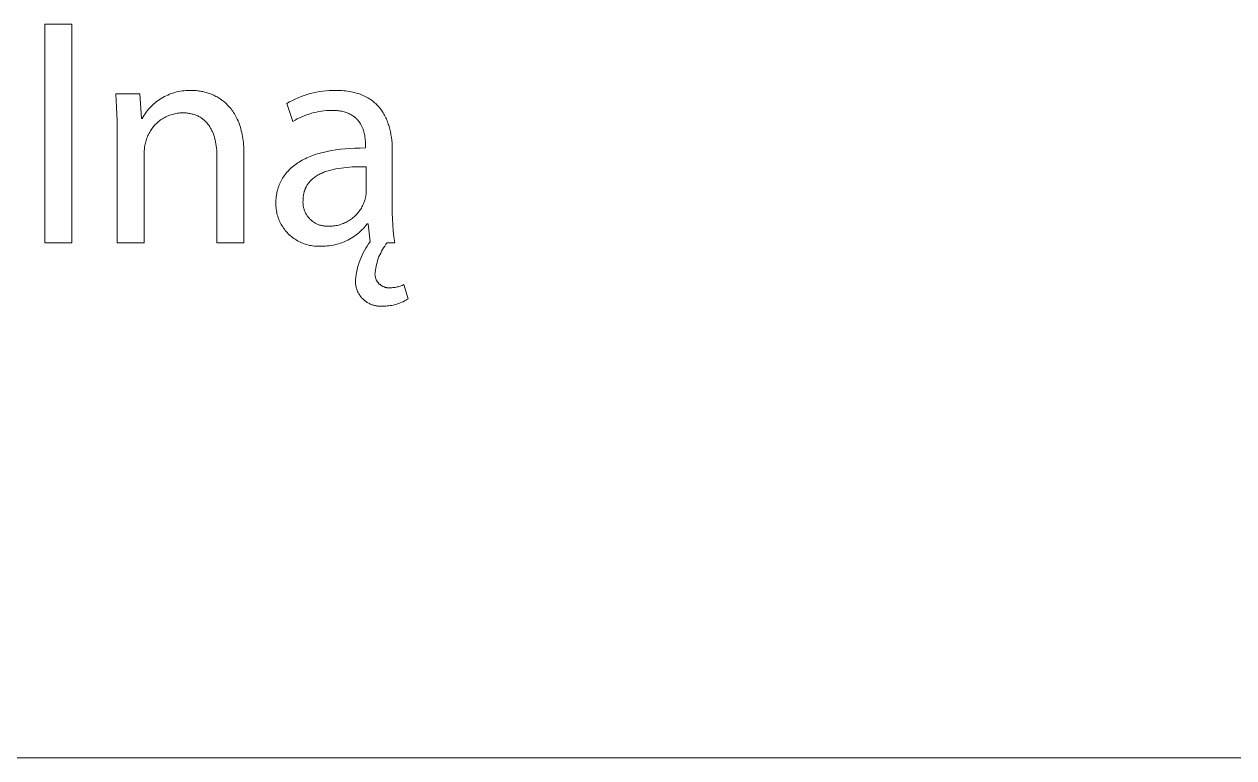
# Model space of a CAD drawing. Header units: millimetres. Extents: x 3269 to 7089, y 1744 to 4413.
# Drawn here: x 6770.6 to 6920.9, y 1743.8 to 1835 of the extents above; entities that cross this region are included whole.
import ezdxf

# ---------------------------------------------------------------- set-up
doc = ezdxf.new("R2010")
doc.units = ezdxf.units.MM
doc.header["$MEASUREMENT"] = 0
doc.layers.add('Domyślny', color=7, linetype='Continuous', true_color=0x000000)

msp = doc.modelspace()

# ---------------------------------------------------------------- linework, layer by layer
at = {"layer": 'Domyślny', "color": 18, "lineweight": 15, "true_color": 0x000000}
for p, q in [((6773.17, 1834.95), (6776.53, 1834.95)), ((6773.17, 1807.8), (6773.17, 1834.95)), ((6776.53, 1834.95), (6776.53, 1807.8)), ((6782.11, 1824.64), (6782.01, 1826.31)), ((6782.01, 1826.31), (6785, 1826.31)), ((6785, 1826.31), (6785.19, 1823.25)), ((6787.64, 1825.72), (6787.84, 1825.84)), ((6787.84, 1825.84), (6788.05, 1825.95)), ((6788.05, 1825.95), (6788.25, 1826.06)), ((6788.25, 1826.06), (6788.46, 1826.15)), ((6788.46, 1826.15), (6788.68, 1826.24)), ((6788.68, 1826.24), (6788.89, 1826.33)), ((6788.89, 1826.33), (6789.11, 1826.4)), ((6789.11, 1826.4), (6789.33, 1826.47)), ((6789.33, 1826.47), (6789.56, 1826.53)), ((6789.56, 1826.53), (6789.78, 1826.58)), ((6789.78, 1826.58), (6790.01, 1826.63)), ((6790.01, 1826.63), (6790.24, 1826.66)), ((6790.24, 1826.66), (6790.47, 1826.69)), ((6790.47, 1826.69), (6790.7, 1826.71)), ((6790.7, 1826.71), (6790.93, 1826.73)), ((6790.93, 1826.73), (6791.16, 1826.73)), ((6791.16, 1826.73), (6791.39, 1826.73)), ((6791.39, 1826.73), (6791.51, 1826.73)), ((6791.51, 1826.73), (6791.63, 1826.73)), ((6791.63, 1826.73), (6791.76, 1826.72)), ((6791.76, 1826.72), (6791.89, 1826.71)), ((6791.89, 1826.71), (6792.01, 1826.7)), ((6792.01, 1826.7), (6792.14, 1826.69)), ((6792.14, 1826.69), (6792.28, 1826.67)), ((6792.28, 1826.67), (6792.41, 1826.65)), ((6792.41, 1826.65), (6792.54, 1826.63)), ((6792.54, 1826.63), (6792.68, 1826.61)), ((6792.68, 1826.61), (6792.81, 1826.58)), ((6792.81, 1826.58), (6792.95, 1826.55)), ((6792.95, 1826.55), (6793.08, 1826.51)), ((6793.08, 1826.51), (6793.22, 1826.48)), ((6793.22, 1826.48), (6793.36, 1826.44)), ((6793.36, 1826.44), (6793.49, 1826.39)), ((6793.49, 1826.39), (6793.63, 1826.34)), ((6793.63, 1826.34), (6793.77, 1826.29)), ((6793.77, 1826.29), (6793.91, 1826.24)), ((6793.91, 1826.24), (6794.04, 1826.18)), ((6794.04, 1826.18), (6794.18, 1826.12)), ((6794.18, 1826.12), (6794.32, 1826.05)), ((6794.32, 1826.05), (6794.45, 1825.98)), ((6794.45, 1825.98), (6794.59, 1825.91)), ((6794.59, 1825.91), (6794.72, 1825.83)), ((6794.72, 1825.83), (6794.85, 1825.75)), ((6804.29, 1825.65), (6804.66, 1825.81)), ((6804.66, 1825.81), (6805.03, 1825.96)), ((6805.03, 1825.96), (6805.4, 1826.1)), ((6805.4, 1826.1), (6805.78, 1826.22)), ((6805.78, 1826.22), (6806.17, 1826.33)), ((6806.17, 1826.33), (6806.55, 1826.43)), ((6806.55, 1826.43), (6806.94, 1826.51)), ((6806.94, 1826.51), (6807.33, 1826.58)), ((6807.33, 1826.58), (6807.73, 1826.64)), ((6807.73, 1826.64), (6808.12, 1826.68)), ((6808.12, 1826.68), (6808.52, 1826.71)), ((6808.52, 1826.71), (6808.92, 1826.73)), ((6808.92, 1826.73), (6809.32, 1826.73)), ((6809.32, 1826.73), (6809.58, 1826.72)), ((6809.58, 1826.72), (6809.84, 1826.72)), ((6809.84, 1826.72), (6810.09, 1826.7)), ((6810.09, 1826.7), (6810.33, 1826.68)), ((6810.33, 1826.68), (6810.57, 1826.66)), ((6810.57, 1826.66), (6810.8, 1826.63)), ((6810.8, 1826.63), (6811.03, 1826.59)), ((6811.03, 1826.59), (6811.25, 1826.55)), ((6811.25, 1826.55), (6811.46, 1826.51)), ((6811.46, 1826.51), (6811.67, 1826.46)), ((6811.67, 1826.46), (6811.87, 1826.4)), ((6811.87, 1826.4), (6812.07, 1826.35)), ((6812.07, 1826.35), (6812.26, 1826.28)), ((6812.26, 1826.28), (6812.45, 1826.21)), ((6812.45, 1826.21), (6812.63, 1826.14)), ((6812.63, 1826.14), (6812.81, 1826.06)), ((6812.81, 1826.06), (6812.98, 1825.98)), ((6812.98, 1825.98), (6813.14, 1825.9)), ((6813.14, 1825.9), (6813.3, 1825.81)), ((6813.3, 1825.81), (6813.46, 1825.72)), ((6782.16, 1822.96), (6782.11, 1824.64)), ((6785.92, 1824.2), (6786.07, 1824.38)), ((6786.07, 1824.38), (6786.22, 1824.55)), ((6786.22, 1824.55), (6786.38, 1824.72)), ((6786.38, 1824.72), (6786.55, 1824.88)), ((6786.55, 1824.88), (6786.72, 1825.04)), ((6786.72, 1825.04), (6786.89, 1825.19)), ((6786.89, 1825.19), (6787.07, 1825.33)), ((6787.07, 1825.33), (6787.26, 1825.47)), ((6787.26, 1825.47), (6787.45, 1825.6)), ((6787.45, 1825.6), (6787.64, 1825.72)), ((6794.85, 1825.75), (6794.98, 1825.66)), ((6794.98, 1825.66), (6795.12, 1825.57)), ((6795.12, 1825.57), (6795.24, 1825.48)), ((6795.24, 1825.48), (6795.37, 1825.38)), ((6795.37, 1825.38), (6795.5, 1825.28)), ((6795.5, 1825.28), (6795.62, 1825.17)), ((6795.62, 1825.17), (6795.74, 1825.06)), ((6795.74, 1825.06), (6795.86, 1824.94)), ((6795.86, 1824.94), (6795.98, 1824.82)), ((6795.98, 1824.82), (6796.1, 1824.69)), ((6796.1, 1824.69), (6796.21, 1824.56)), ((6796.21, 1824.56), (6796.32, 1824.42)), ((6796.32, 1824.42), (6796.43, 1824.28)), ((6803.24, 1825.09), (6803.58, 1825.29)), ((6804, 1822.86), (6803.24, 1825.09)), ((6803.58, 1825.29), (6803.94, 1825.47)), ((6803.94, 1825.47), (6804.29, 1825.65)), ((6813.46, 1825.72), (6813.61, 1825.62)), ((6813.61, 1825.62), (6813.76, 1825.52)), ((6813.76, 1825.52), (6813.9, 1825.42)), ((6813.9, 1825.42), (6814.03, 1825.31)), ((6814.03, 1825.31), (6814.16, 1825.2)), ((6814.16, 1825.2), (6814.29, 1825.08)), ((6814.29, 1825.08), (6814.41, 1824.96)), ((6814.41, 1824.96), (6814.53, 1824.84)), ((6814.53, 1824.84), (6814.64, 1824.72)), ((6814.64, 1824.72), (6814.75, 1824.59)), ((6814.75, 1824.59), (6814.86, 1824.46)), ((6814.86, 1824.46), (6814.96, 1824.33)), ((6814.96, 1824.33), (6815.06, 1824.19)), ((6782.17, 1821.29), (6782.16, 1822.96)), ((6785.19, 1823.25), (6785.27, 1823.25)), ((6785.27, 1823.25), (6785.39, 1823.45)), ((6785.39, 1823.45), (6785.51, 1823.64)), ((6785.51, 1823.64), (6785.64, 1823.83)), ((6785.64, 1823.83), (6785.77, 1824.02)), ((6785.77, 1824.02), (6785.92, 1824.2)), ((6787.27, 1822.81), (6787.15, 1822.7)), ((6787.4, 1822.91), (6787.27, 1822.81)), ((6787.53, 1823.01), (6787.4, 1822.91)), ((6787.66, 1823.11), (6787.53, 1823.01)), ((6787.8, 1823.2), (6787.66, 1823.11)), ((6787.94, 1823.28), (6787.8, 1823.2)), ((6788.09, 1823.36), (6787.94, 1823.28)), ((6788.23, 1823.44), (6788.09, 1823.36)), ((6788.38, 1823.51), (6788.23, 1823.44)), ((6788.53, 1823.57), (6788.38, 1823.51)), ((6788.69, 1823.63), (6788.53, 1823.57)), ((6788.84, 1823.69), (6788.69, 1823.63)), ((6789, 1823.74), (6788.84, 1823.69)), ((6789.16, 1823.78), (6789, 1823.74)), ((6789.32, 1823.82), (6789.16, 1823.78)), ((6789.48, 1823.85), (6789.32, 1823.82)), ((6789.64, 1823.88), (6789.48, 1823.85)), ((6789.8, 1823.9), (6789.64, 1823.88)), ((6789.97, 1823.92), (6789.8, 1823.9)), ((6790.13, 1823.93), (6789.97, 1823.92)), ((6790.29, 1823.93), (6790.13, 1823.93)), ((6790.44, 1823.93), (6790.29, 1823.93)), ((6790.58, 1823.93), (6790.44, 1823.93)), ((6790.73, 1823.92), (6790.58, 1823.93)), ((6790.86, 1823.9), (6790.73, 1823.92)), ((6791, 1823.89), (6790.86, 1823.9)), ((6791.13, 1823.87), (6791, 1823.89)), ((6791.26, 1823.85), (6791.13, 1823.87)), ((6791.38, 1823.82), (6791.26, 1823.85)), ((6791.51, 1823.79), (6791.38, 1823.82)), ((6791.63, 1823.76), (6791.51, 1823.79)), ((6791.75, 1823.72), (6791.63, 1823.76)), ((6791.86, 1823.68), (6791.75, 1823.72)), ((6791.97, 1823.64), (6791.86, 1823.68)), ((6792.08, 1823.6), (6791.97, 1823.64)), ((6792.19, 1823.55), (6792.08, 1823.6)), ((6792.29, 1823.5), (6792.19, 1823.55)), ((6792.39, 1823.44), (6792.29, 1823.5)), ((6792.49, 1823.39), (6792.39, 1823.44)), ((6792.59, 1823.33), (6792.49, 1823.39)), ((6792.68, 1823.27), (6792.59, 1823.33)), ((6792.78, 1823.2), (6792.68, 1823.27)), ((6792.86, 1823.13), (6792.78, 1823.2)), ((6792.95, 1823.06), (6792.86, 1823.13)), ((6793.03, 1822.99), (6792.95, 1823.06)), ((6793.11, 1822.91), (6793.03, 1822.99)), ((6793.19, 1822.84), (6793.11, 1822.91)), ((6793.27, 1822.76), (6793.19, 1822.84)), ((6796.43, 1824.28), (6796.54, 1824.13)), ((6796.54, 1824.13), (6796.64, 1823.98)), ((6796.64, 1823.98), (6796.74, 1823.82)), ((6796.74, 1823.82), (6796.83, 1823.66)), ((6796.83, 1823.66), (6796.93, 1823.49)), ((6796.93, 1823.49), (6797.02, 1823.32)), ((6797.02, 1823.32), (6797.1, 1823.14)), ((6797.1, 1823.14), (6797.19, 1822.95)), ((6797.19, 1822.95), (6797.27, 1822.76)), ((6804.28, 1823.02), (6804, 1822.86)), ((6804.55, 1823.18), (6804.28, 1823.02)), ((6804.84, 1823.32), (6804.55, 1823.18)), ((6805.12, 1823.45), (6804.84, 1823.32)), ((6805.42, 1823.58), (6805.12, 1823.45)), ((6805.71, 1823.69), (6805.42, 1823.58)), ((6806.01, 1823.79), (6805.71, 1823.69)), ((6806.32, 1823.89), (6806.01, 1823.79)), ((6806.62, 1823.97), (6806.32, 1823.89)), ((6806.93, 1824.04), (6806.62, 1823.97)), ((6807.24, 1824.1), (6806.93, 1824.04)), ((6807.56, 1824.15), (6807.24, 1824.1)), ((6807.87, 1824.19), (6807.56, 1824.15)), ((6808.19, 1824.22), (6807.87, 1824.19)), ((6808.51, 1824.24), (6808.19, 1824.22)), ((6808.82, 1824.25), (6808.51, 1824.24)), ((6809, 1824.24), (6808.82, 1824.25)), ((6809.17, 1824.24), (6809, 1824.24)), ((6809.33, 1824.23), (6809.17, 1824.24)), ((6809.49, 1824.22), (6809.33, 1824.23)), ((6809.65, 1824.2), (6809.49, 1824.22)), ((6809.8, 1824.18), (6809.65, 1824.2)), ((6809.95, 1824.15), (6809.8, 1824.18)), ((6810.09, 1824.13), (6809.95, 1824.15)), ((6810.23, 1824.09), (6810.09, 1824.13)), ((6810.36, 1824.06), (6810.23, 1824.09)), ((6810.49, 1824.02), (6810.36, 1824.06)), ((6810.61, 1823.98), (6810.49, 1824.02)), ((6810.73, 1823.94), (6810.61, 1823.98)), ((6810.85, 1823.89), (6810.73, 1823.94)), ((6810.96, 1823.84), (6810.85, 1823.89)), ((6811.07, 1823.79), (6810.96, 1823.84)), ((6811.18, 1823.74), (6811.07, 1823.79)), ((6811.28, 1823.68), (6811.18, 1823.74)), ((6811.38, 1823.62), (6811.28, 1823.68)), ((6811.47, 1823.56), (6811.38, 1823.62)), ((6811.56, 1823.5), (6811.47, 1823.56)), ((6811.65, 1823.43), (6811.56, 1823.5)), ((6811.73, 1823.36), (6811.65, 1823.43)), ((6811.81, 1823.29), (6811.73, 1823.36)), ((6811.89, 1823.22), (6811.81, 1823.29)), ((6811.96, 1823.15), (6811.89, 1823.22)), ((6812.03, 1823.07), (6811.96, 1823.15)), ((6812.1, 1823), (6812.03, 1823.07)), ((6812.16, 1822.92), (6812.1, 1823)), ((6812.23, 1822.84), (6812.16, 1822.92)), ((6812.28, 1822.76), (6812.23, 1822.84)), ((6815.06, 1824.19), (6815.15, 1824.06)), ((6815.15, 1824.06), (6815.24, 1823.92)), ((6815.24, 1823.92), (6815.32, 1823.77)), ((6815.32, 1823.77), (6815.4, 1823.63)), ((6815.4, 1823.63), (6815.48, 1823.48)), ((6815.48, 1823.48), (6815.55, 1823.33)), ((6815.55, 1823.33), (6815.62, 1823.18)), ((6815.62, 1823.18), (6815.69, 1823.02)), ((6815.69, 1823.02), (6815.75, 1822.87)), ((6815.75, 1822.87), (6815.81, 1822.71)), ((6782.17, 1807.79), (6782.17, 1821.29)), ((6786.14, 1821.41), (6786.06, 1821.26)), ((6786.22, 1821.55), (6786.14, 1821.41)), ((6786.3, 1821.69), (6786.22, 1821.55)), ((6786.39, 1821.83), (6786.3, 1821.69)), ((6786.49, 1821.97), (6786.39, 1821.83)), ((6786.59, 1822.1), (6786.49, 1821.97)), ((6786.69, 1822.23), (6786.59, 1822.1)), ((6786.8, 1822.35), (6786.69, 1822.23)), ((6786.91, 1822.47), (6786.8, 1822.35)), ((6787.03, 1822.59), (6786.91, 1822.47)), ((6787.15, 1822.7), (6787.03, 1822.59)), ((6793.34, 1822.67), (6793.27, 1822.76)), ((6793.41, 1822.59), (6793.34, 1822.67)), ((6793.48, 1822.5), (6793.41, 1822.59)), ((6793.55, 1822.41), (6793.48, 1822.5)), ((6793.61, 1822.32), (6793.55, 1822.41)), ((6793.68, 1822.22), (6793.61, 1822.32)), ((6793.74, 1822.13), (6793.68, 1822.22)), ((6793.79, 1822.03), (6793.74, 1822.13)), ((6793.85, 1821.93), (6793.79, 1822.03)), ((6793.9, 1821.83), (6793.85, 1821.93)), ((6793.95, 1821.72), (6793.9, 1821.83)), ((6794, 1821.62), (6793.95, 1821.72)), ((6794.05, 1821.51), (6794, 1821.62)), ((6794.09, 1821.4), (6794.05, 1821.51)), ((6794.13, 1821.28), (6794.09, 1821.4)), ((6794.17, 1821.17), (6794.13, 1821.28)), ((6797.27, 1822.76), (6797.34, 1822.56)), ((6797.34, 1822.56), (6797.41, 1822.36)), ((6797.41, 1822.36), (6797.48, 1822.15)), ((6797.48, 1822.15), (6797.54, 1821.94)), ((6797.54, 1821.94), (6797.6, 1821.71)), ((6797.6, 1821.71), (6797.66, 1821.49)), ((6797.66, 1821.49), (6797.71, 1821.25)), ((6812.34, 1822.68), (6812.28, 1822.76)), ((6812.39, 1822.59), (6812.34, 1822.68)), ((6812.44, 1822.51), (6812.39, 1822.59)), ((6812.49, 1822.42), (6812.44, 1822.51)), ((6812.53, 1822.34), (6812.49, 1822.42)), ((6812.58, 1822.25), (6812.53, 1822.34)), ((6812.62, 1822.16), (6812.58, 1822.25)), ((6812.65, 1822.08), (6812.62, 1822.16)), ((6812.69, 1821.99), (6812.65, 1822.08)), ((6812.72, 1821.9), (6812.69, 1821.99)), ((6812.75, 1821.81), (6812.72, 1821.9)), ((6812.78, 1821.72), (6812.75, 1821.81)), ((6812.81, 1821.63), (6812.78, 1821.72)), ((6812.83, 1821.54), (6812.81, 1821.63)), ((6812.86, 1821.45), (6812.83, 1821.54)), ((6812.88, 1821.36), (6812.86, 1821.45)), ((6812.9, 1821.27), (6812.88, 1821.36)), ((6815.81, 1822.71), (6815.86, 1822.55)), ((6815.86, 1822.55), (6815.91, 1822.39)), ((6815.91, 1822.39), (6815.96, 1822.23)), ((6815.96, 1822.23), (6816.01, 1822.06)), ((6816.01, 1822.06), (6816.05, 1821.9)), ((6816.05, 1821.9), (6816.09, 1821.73)), ((6816.09, 1821.73), (6816.13, 1821.56)), ((6816.13, 1821.56), (6816.16, 1821.39)), ((6816.16, 1821.39), (6816.19, 1821.22)), ((6785.62, 1819.88), (6785.59, 1819.72)), ((6785.65, 1820.03), (6785.62, 1819.88)), ((6785.68, 1820.19), (6785.65, 1820.03)), ((6785.72, 1820.34), (6785.68, 1820.19)), ((6785.77, 1820.5), (6785.72, 1820.34)), ((6785.82, 1820.66), (6785.77, 1820.5)), ((6785.87, 1820.81), (6785.82, 1820.66)), ((6785.93, 1820.96), (6785.87, 1820.81)), ((6785.99, 1821.11), (6785.93, 1820.96)), ((6786.06, 1821.26), (6785.99, 1821.11)), ((6794.21, 1821.06), (6794.17, 1821.17)), ((6794.25, 1820.94), (6794.21, 1821.06)), ((6794.28, 1820.82), (6794.25, 1820.94)), ((6794.31, 1820.7), (6794.28, 1820.82)), ((6794.34, 1820.58), (6794.31, 1820.7)), ((6794.4, 1820.33), (6794.34, 1820.58)), ((6794.44, 1820.08), (6794.4, 1820.33)), ((6794.48, 1819.82), (6794.44, 1820.08)), ((6794.51, 1819.56), (6794.48, 1819.82)), ((6797.71, 1821.25), (6797.75, 1821.01)), ((6797.75, 1821.01), (6797.79, 1820.77)), ((6797.79, 1820.77), (6797.83, 1820.51)), ((6797.83, 1820.51), (6797.86, 1820.26)), ((6797.86, 1820.26), (6797.88, 1819.99)), ((6797.88, 1819.99), (6797.9, 1819.72)), ((6812.93, 1821.1), (6812.9, 1821.27)), ((6812.96, 1820.92), (6812.93, 1821.1)), ((6812.98, 1820.75), (6812.96, 1820.92)), ((6813, 1820.58), (6812.98, 1820.75)), ((6813.01, 1820.42), (6813, 1820.58)), ((6813.02, 1820.26), (6813.01, 1820.42)), ((6813.02, 1820.11), (6813.02, 1820.26)), ((6813.02, 1819.96), (6813.02, 1820.11)), ((6813.02, 1819.58), (6813.02, 1819.96)), ((6816.19, 1821.22), (6816.24, 1820.88)), ((6816.24, 1820.88), (6816.28, 1820.54)), ((6816.28, 1820.54), (6816.32, 1820.19)), ((6816.32, 1820.19), (6816.34, 1819.84)), ((6816.34, 1819.84), (6816.35, 1819.49)), ((6785.56, 1819.4), (6785.55, 1819.24)), ((6785.55, 1819.24), (6785.55, 1819.08)), ((6785.55, 1819.08), (6785.55, 1818.92)), ((6785.55, 1818.92), (6785.55, 1807.79)), ((6785.58, 1819.56), (6785.56, 1819.4)), ((6785.59, 1819.72), (6785.58, 1819.56)), ((6794.54, 1819.29), (6794.51, 1819.56)), ((6794.56, 1819.02), (6794.54, 1819.29)), ((6794.57, 1818.74), (6794.56, 1819.02)), ((6794.57, 1818.46), (6794.57, 1818.74)), ((6794.57, 1807.79), (6794.57, 1818.46)), ((6797.9, 1819.72), (6797.92, 1819.44)), ((6797.92, 1819.44), (6797.92, 1819.15)), ((6797.92, 1819.15), (6797.93, 1818.86)), ((6797.93, 1818.86), (6797.93, 1807.79)), ((6805.53, 1818.24), (6805.73, 1818.33)), ((6805.73, 1818.33), (6805.94, 1818.42)), ((6805.94, 1818.42), (6806.15, 1818.51)), ((6806.15, 1818.51), (6806.36, 1818.59)), ((6806.36, 1818.59), (6806.58, 1818.68)), ((6806.58, 1818.68), (6806.81, 1818.75)), ((6806.81, 1818.75), (6807.04, 1818.83)), ((6807.04, 1818.83), (6807.28, 1818.9)), ((6807.28, 1818.9), (6807.52, 1818.97)), ((6807.52, 1818.97), (6807.76, 1819.03)), ((6807.76, 1819.03), (6808.27, 1819.15)), ((6808.27, 1819.15), (6808.8, 1819.25)), ((6808.8, 1819.25), (6809.34, 1819.34)), ((6809.34, 1819.34), (6809.91, 1819.42)), ((6809.91, 1819.42), (6810.49, 1819.48)), ((6810.49, 1819.48), (6811.1, 1819.52)), ((6811.1, 1819.52), (6811.72, 1819.56)), ((6811.72, 1819.56), (6812.36, 1819.57)), ((6812.36, 1819.57), (6813.02, 1819.58)), ((6816.35, 1819.49), (6816.35, 1819.15)), ((6816.35, 1819.15), (6816.35, 1812.23)), ((6803.4, 1816.71), (6803.53, 1816.85)), ((6803.53, 1816.85), (6803.67, 1816.98)), ((6803.67, 1816.98), (6803.81, 1817.11)), ((6803.81, 1817.11), (6803.96, 1817.24)), ((6803.96, 1817.24), (6804.11, 1817.36)), ((6804.11, 1817.36), (6804.27, 1817.48)), ((6804.27, 1817.48), (6804.44, 1817.6)), ((6804.44, 1817.6), (6804.61, 1817.71)), ((6804.61, 1817.71), (6804.78, 1817.83)), ((6804.78, 1817.83), (6804.96, 1817.93)), ((6804.96, 1817.93), (6805.14, 1818.04)), ((6805.14, 1818.04), (6805.34, 1818.14)), ((6805.34, 1818.14), (6805.53, 1818.24)), ((6808.55, 1816.78), (6808.39, 1816.74)), ((6808.7, 1816.82), (6808.55, 1816.78)), ((6809.01, 1816.9), (6808.7, 1816.82)), ((6809.33, 1816.97), (6809.01, 1816.9)), ((6809.66, 1817.03), (6809.33, 1816.97)), ((6809.99, 1817.08), (6809.66, 1817.03)), ((6810.33, 1817.12), (6809.99, 1817.08)), ((6810.67, 1817.16), (6810.33, 1817.12)), ((6811.02, 1817.19), (6810.67, 1817.16)), ((6811.36, 1817.21), (6811.02, 1817.19)), ((6811.71, 1817.23), (6811.36, 1817.21)), ((6812.41, 1817.24), (6811.71, 1817.23)), ((6813.1, 1817.24), (6812.41, 1817.24)), ((6813.1, 1814.03), (6813.1, 1817.24)), ((6802.38, 1815.16), (6802.46, 1815.33)), ((6802.46, 1815.33), (6802.54, 1815.5)), ((6802.54, 1815.5), (6802.63, 1815.66)), ((6802.63, 1815.66), (6802.72, 1815.82)), ((6802.72, 1815.82), (6802.82, 1815.98)), ((6802.82, 1815.98), (6802.92, 1816.13)), ((6802.92, 1816.13), (6803.03, 1816.28)), ((6803.03, 1816.28), (6803.15, 1816.43)), ((6803.15, 1816.43), (6803.27, 1816.57)), ((6803.27, 1816.57), (6803.4, 1816.71)), ((6806.02, 1815.3), (6805.98, 1815.25)), ((6806.07, 1815.36), (6806.02, 1815.3)), ((6806.11, 1815.41), (6806.07, 1815.36)), ((6806.16, 1815.46), (6806.11, 1815.41)), ((6806.2, 1815.51), (6806.16, 1815.46)), ((6806.25, 1815.55), (6806.2, 1815.51)), ((6806.3, 1815.6), (6806.25, 1815.55)), ((6806.35, 1815.65), (6806.3, 1815.6)), ((6806.4, 1815.69), (6806.35, 1815.65)), ((6806.45, 1815.74), (6806.4, 1815.69)), ((6806.51, 1815.78), (6806.45, 1815.74)), ((6806.56, 1815.83), (6806.51, 1815.78)), ((6806.67, 1815.91), (6806.56, 1815.83)), ((6806.78, 1815.99), (6806.67, 1815.91)), ((6806.9, 1816.07), (6806.78, 1815.99)), ((6807.02, 1816.14), (6806.9, 1816.07)), ((6807.15, 1816.22), (6807.02, 1816.14)), ((6807.27, 1816.28), (6807.15, 1816.22)), ((6807.4, 1816.35), (6807.27, 1816.28)), ((6807.54, 1816.41), (6807.4, 1816.35)), ((6807.67, 1816.47), (6807.54, 1816.41)), ((6807.81, 1816.53), (6807.67, 1816.47)), ((6807.95, 1816.59), (6807.81, 1816.53)), ((6808.1, 1816.64), (6807.95, 1816.59)), ((6808.24, 1816.69), (6808.1, 1816.64)), ((6808.39, 1816.74), (6808.24, 1816.69)), ((6801.96, 1813.71), (6802, 1813.9)), ((6802, 1813.9), (6802.03, 1814.09)), ((6802.03, 1814.09), (6802.08, 1814.28)), ((6802.08, 1814.28), (6802.13, 1814.46)), ((6802.13, 1814.46), (6802.18, 1814.64)), ((6802.18, 1814.64), (6802.24, 1814.82)), ((6802.24, 1814.82), (6802.31, 1814.99)), ((6802.31, 1814.99), (6802.38, 1815.16)), ((6805.33, 1813.79), (6805.32, 1813.72)), ((6805.35, 1813.87), (6805.33, 1813.79)), ((6805.36, 1813.94), (6805.35, 1813.87)), ((6805.38, 1814.01), (6805.36, 1813.94)), ((6805.4, 1814.08), (6805.38, 1814.01)), ((6805.42, 1814.15), (6805.4, 1814.08)), ((6805.44, 1814.22), (6805.42, 1814.15)), ((6805.46, 1814.29), (6805.44, 1814.22)), ((6805.48, 1814.36), (6805.46, 1814.29)), ((6805.51, 1814.42), (6805.48, 1814.36)), ((6805.53, 1814.49), (6805.51, 1814.42)), ((6805.56, 1814.55), (6805.53, 1814.49)), ((6805.59, 1814.62), (6805.56, 1814.55)), ((6805.62, 1814.68), (6805.59, 1814.62)), ((6805.65, 1814.74), (6805.62, 1814.68)), ((6805.68, 1814.8), (6805.65, 1814.74)), ((6805.72, 1814.86), (6805.68, 1814.8)), ((6805.75, 1814.92), (6805.72, 1814.86)), ((6805.79, 1814.98), (6805.75, 1814.92)), ((6805.82, 1815.03), (6805.79, 1814.98)), ((6805.86, 1815.09), (6805.82, 1815.03)), ((6805.9, 1815.14), (6805.86, 1815.09)), ((6805.94, 1815.2), (6805.9, 1815.14)), ((6805.98, 1815.25), (6805.94, 1815.2)), ((6813.08, 1813.71), (6813.09, 1813.81)), ((6813.09, 1813.92), (6813.1, 1814.03)), ((6813.09, 1813.81), (6813.09, 1813.92)), ((6801.89, 1812.9), (6801.9, 1813.11)), ((6801.89, 1812.7), (6801.89, 1812.9)), ((6801.89, 1812.51), (6801.89, 1812.7)), ((6801.9, 1812.33), (6801.89, 1812.51)), ((6801.9, 1813.11), (6801.92, 1813.31)), ((6801.91, 1812.15), (6801.9, 1812.33)), ((6801.92, 1813.31), (6801.94, 1813.51)), ((6801.94, 1813.51), (6801.96, 1813.71)), ((6805.27, 1812.98), (6805.26, 1812.87)), ((6805.26, 1812.87), (6805.26, 1812.77)), ((6805.26, 1812.77), (6805.27, 1812.67)), ((6805.28, 1813.16), (6805.27, 1813.08)), ((6805.27, 1813.08), (6805.27, 1812.98)), ((6805.27, 1812.67), (6805.28, 1812.57)), ((6805.29, 1813.41), (6805.28, 1813.33)), ((6805.28, 1813.33), (6805.28, 1813.24)), ((6805.28, 1813.24), (6805.28, 1813.16)), ((6805.28, 1812.57), (6805.29, 1812.46)), ((6805.3, 1813.56), (6805.29, 1813.49)), ((6805.29, 1813.49), (6805.29, 1813.41)), ((6805.29, 1812.46), (6805.3, 1812.36)), ((6805.31, 1813.64), (6805.3, 1813.56)), ((6805.3, 1812.36), (6805.32, 1812.26)), ((6805.32, 1813.72), (6805.31, 1813.64)), ((6805.32, 1812.26), (6805.34, 1812.16)), ((6812.59, 1812.25), (6812.66, 1812.38)), ((6812.66, 1812.38), (6812.73, 1812.53)), ((6812.73, 1812.53), (6812.79, 1812.67)), ((6812.79, 1812.67), (6812.85, 1812.82)), ((6812.85, 1812.82), (6812.91, 1812.96)), ((6812.91, 1812.96), (6812.94, 1813.07)), ((6812.94, 1813.07), (6812.97, 1813.17)), ((6812.97, 1813.17), (6813, 1813.28)), ((6813, 1813.28), (6813.02, 1813.38)), ((6813.02, 1813.38), (6813.04, 1813.49)), ((6813.04, 1813.49), (6813.06, 1813.6)), ((6813.06, 1813.6), (6813.08, 1813.71)), ((6801.93, 1811.97), (6801.91, 1812.15)), ((6801.96, 1811.79), (6801.93, 1811.97)), ((6801.99, 1811.61), (6801.96, 1811.79)), ((6802.03, 1811.43), (6801.99, 1811.61)), ((6802.07, 1811.26), (6802.03, 1811.43)), ((6802.13, 1811.08), (6802.07, 1811.26)), ((6802.18, 1810.91), (6802.13, 1811.08)), ((6802.24, 1810.74), (6802.18, 1810.91)), ((6805.34, 1812.16), (6805.36, 1812.06)), ((6805.36, 1812.06), (6805.39, 1811.96)), ((6805.39, 1811.96), (6805.42, 1811.87)), ((6805.42, 1811.87), (6805.46, 1811.77)), ((6805.46, 1811.77), (6805.5, 1811.67)), ((6805.5, 1811.67), (6805.54, 1811.58)), ((6805.54, 1811.58), (6805.58, 1811.49)), ((6805.58, 1811.49), (6805.63, 1811.4)), ((6805.63, 1811.4), (6805.68, 1811.31)), ((6805.68, 1811.31), (6805.74, 1811.22)), ((6805.74, 1811.22), (6805.79, 1811.14)), ((6805.79, 1811.14), (6805.85, 1811.05)), ((6805.85, 1811.05), (6805.91, 1810.97)), ((6805.91, 1810.97), (6805.98, 1810.89)), ((6805.98, 1810.89), (6806.05, 1810.82)), ((6806.05, 1810.82), (6806.12, 1810.74)), ((6811.25, 1810.73), (6811.37, 1810.82)), ((6811.37, 1810.82), (6811.49, 1810.92)), ((6811.49, 1810.92), (6811.61, 1811.02)), ((6811.61, 1811.02), (6811.73, 1811.13)), ((6811.73, 1811.13), (6811.84, 1811.24)), ((6811.84, 1811.24), (6811.95, 1811.35)), ((6811.95, 1811.35), (6812.05, 1811.47)), ((6812.05, 1811.47), (6812.15, 1811.59)), ((6812.15, 1811.59), (6812.25, 1811.72)), ((6812.25, 1811.72), (6812.34, 1811.84)), ((6812.34, 1811.84), (6812.43, 1811.98)), ((6812.43, 1811.98), (6812.51, 1812.11)), ((6812.51, 1812.11), (6812.59, 1812.25)), ((6816.35, 1812.23), (6816.35, 1811.49)), ((6816.35, 1811.49), (6816.37, 1810.75)), ((6802.31, 1810.57), (6802.24, 1810.74)), ((6802.39, 1810.41), (6802.31, 1810.57)), ((6802.47, 1810.24), (6802.39, 1810.41)), ((6802.55, 1810.08), (6802.47, 1810.24)), ((6802.64, 1809.92), (6802.55, 1810.08)), ((6802.74, 1809.77), (6802.64, 1809.92)), ((6802.84, 1809.62), (6802.74, 1809.77)), ((6802.95, 1809.47), (6802.84, 1809.62)), ((6803.06, 1809.33), (6802.95, 1809.47)), ((6803.18, 1809.19), (6803.06, 1809.33)), ((6806.12, 1810.74), (6806.19, 1810.67)), ((6806.19, 1810.67), (6806.27, 1810.6)), ((6806.27, 1810.6), (6806.35, 1810.53)), ((6806.35, 1810.53), (6806.43, 1810.47)), ((6806.43, 1810.47), (6806.51, 1810.41)), ((6806.51, 1810.41), (6806.59, 1810.35)), ((6806.59, 1810.35), (6806.68, 1810.3)), ((6806.68, 1810.3), (6806.77, 1810.24)), ((6806.77, 1810.24), (6806.86, 1810.19)), ((6806.86, 1810.19), (6806.95, 1810.15)), ((6806.95, 1810.15), (6807.04, 1810.1)), ((6807.04, 1810.1), (6807.14, 1810.07)), ((6807.14, 1810.07), (6807.23, 1810.03)), ((6807.23, 1810.03), (6807.33, 1810)), ((6807.33, 1810), (6807.43, 1809.97)), ((6807.43, 1809.97), (6807.53, 1809.94)), ((6807.53, 1809.94), (6807.63, 1809.92)), ((6807.63, 1809.92), (6807.73, 1809.9)), ((6807.73, 1809.9), (6807.83, 1809.88)), ((6807.83, 1809.88), (6807.93, 1809.87)), ((6807.93, 1809.87), (6808.03, 1809.86)), ((6808.03, 1809.86), (6808.13, 1809.85)), ((6808.13, 1809.85), (6808.24, 1809.85)), ((6808.24, 1809.85), (6808.34, 1809.85)), ((6808.34, 1809.85), (6808.44, 1809.86)), ((6808.44, 1809.86), (6808.6, 1809.86)), ((6808.6, 1809.86), (6808.76, 1809.86)), ((6808.76, 1809.86), (6808.91, 1809.87)), ((6808.91, 1809.87), (6809.07, 1809.89)), ((6809.07, 1809.89), (6809.23, 1809.91)), ((6809.23, 1809.91), (6809.38, 1809.93)), ((6809.38, 1809.93), (6809.53, 1809.96)), ((6809.53, 1809.96), (6809.69, 1810)), ((6809.69, 1810), (6809.84, 1810.04)), ((6809.84, 1810.04), (6809.99, 1810.09)), ((6809.99, 1810.09), (6810.14, 1810.14)), ((6810.14, 1810.14), (6810.28, 1810.2)), ((6810.28, 1810.2), (6810.43, 1810.26)), ((6810.43, 1810.26), (6810.57, 1810.32)), ((6810.57, 1810.32), (6810.71, 1810.4)), ((6810.71, 1810.4), (6810.85, 1810.47)), ((6810.85, 1810.47), (6810.98, 1810.55)), ((6810.98, 1810.55), (6811.12, 1810.64)), ((6811.12, 1810.64), (6811.25, 1810.73)), ((6812.59, 1809.4), (6812.41, 1809.23)), ((6812.76, 1809.57), (6812.59, 1809.4)), ((6812.92, 1809.75), (6812.76, 1809.57)), ((6813.07, 1809.94), (6812.92, 1809.75)), ((6813.22, 1810.13), (6813.07, 1809.94)), ((6813.34, 1810.13), (6813.22, 1810.13)), ((6813.59, 1807.91), (6813.34, 1810.13)), ((6816.37, 1810.75), (6816.41, 1810.01)), ((6816.41, 1810.01), (6816.47, 1809.27)), ((6816.47, 1809.27), (6816.55, 1808.53)), ((6776.53, 1807.8), (6773.17, 1807.8)), ((6785.55, 1807.79), (6782.17, 1807.79)), ((6797.93, 1807.79), (6794.57, 1807.79)), ((6803.3, 1809.05), (6803.18, 1809.19)), ((6803.42, 1808.92), (6803.3, 1809.05)), ((6803.55, 1808.8), (6803.42, 1808.92)), ((6803.69, 1808.67), (6803.55, 1808.8)), ((6803.83, 1808.56), (6803.69, 1808.67)), ((6803.97, 1808.44), (6803.83, 1808.56)), ((6804.12, 1808.34), (6803.97, 1808.44)), ((6804.27, 1808.23), (6804.12, 1808.34)), ((6804.42, 1808.14), (6804.27, 1808.23)), ((6804.58, 1808.04), (6804.42, 1808.14)), ((6804.74, 1807.96), (6804.58, 1808.04)), ((6804.9, 1807.88), (6804.74, 1807.96)), ((6805.07, 1807.8), (6804.9, 1807.88)), ((6805.23, 1807.73), (6805.07, 1807.8)), ((6809.93, 1807.75), (6809.7, 1807.68)), ((6810.16, 1807.83), (6809.93, 1807.75)), ((6810.39, 1807.92), (6810.16, 1807.83)), ((6810.61, 1808.02), (6810.39, 1807.92)), ((6810.83, 1808.13), (6810.61, 1808.02)), ((6811.04, 1808.24), (6810.83, 1808.13)), ((6811.25, 1808.36), (6811.04, 1808.24)), ((6811.46, 1808.49), (6811.25, 1808.36)), ((6811.66, 1808.62), (6811.46, 1808.49)), ((6811.85, 1808.76), (6811.66, 1808.62)), ((6812.05, 1808.91), (6811.85, 1808.76)), ((6812.23, 1809.07), (6812.05, 1808.91)), ((6812.41, 1809.23), (6812.23, 1809.07)), ((6813.4, 1807.65), (6813.59, 1807.91)), ((6815.71, 1807.8), (6815.55, 1807.6)), ((6816.66, 1807.8), (6815.71, 1807.8)), ((6816.55, 1808.53), (6816.66, 1807.8)), ((6805.4, 1807.67), (6805.23, 1807.73)), ((6805.58, 1807.61), (6805.4, 1807.67)), ((6805.75, 1807.56), (6805.58, 1807.61)), ((6805.93, 1807.51), (6805.75, 1807.56)), ((6806.1, 1807.47), (6805.93, 1807.51)), ((6806.28, 1807.44), (6806.1, 1807.47)), ((6806.46, 1807.41), (6806.28, 1807.44)), ((6806.64, 1807.39), (6806.46, 1807.41)), ((6806.82, 1807.38), (6806.64, 1807.39)), ((6807.01, 1807.37), (6806.82, 1807.38)), ((6807.19, 1807.37), (6807.01, 1807.37)), ((6807.37, 1807.37), (6807.19, 1807.37)), ((6807.55, 1807.38), (6807.37, 1807.37)), ((6807.79, 1807.38), (6807.55, 1807.38)), ((6808.04, 1807.39), (6807.79, 1807.38)), ((6808.28, 1807.4), (6808.04, 1807.39)), ((6808.52, 1807.43), (6808.28, 1807.4)), ((6808.76, 1807.46), (6808.52, 1807.43)), ((6809, 1807.5), (6808.76, 1807.46)), ((6809.23, 1807.55), (6809, 1807.5)), ((6809.47, 1807.61), (6809.23, 1807.55)), ((6809.7, 1807.68), (6809.47, 1807.61)), ((6812.47, 1805.97), (6812.6, 1806.27)), ((6812.6, 1806.27), (6812.74, 1806.55)), ((6812.74, 1806.55), (6812.89, 1806.84)), ((6812.89, 1806.84), (6813.06, 1807.12)), ((6813.06, 1807.12), (6813.23, 1807.39)), ((6813.23, 1807.39), (6813.4, 1807.65)), ((6814.8, 1806.3), (6814.7, 1806.07)), ((6814.91, 1806.52), (6814.8, 1806.3)), ((6815.02, 1806.75), (6814.91, 1806.52)), ((6815.14, 1806.97), (6815.02, 1806.75)), ((6815.27, 1807.18), (6815.14, 1806.97)), ((6815.41, 1807.39), (6815.27, 1807.18)), ((6815.55, 1807.6), (6815.41, 1807.39)), ((6811.98, 1804.45), (6812.05, 1804.76)), ((6812.05, 1804.76), (6812.14, 1805.07)), ((6812.14, 1805.07), (6812.24, 1805.37)), ((6812.24, 1805.37), (6812.35, 1805.68)), ((6812.35, 1805.68), (6812.47, 1805.97)), ((6814.34, 1804.87), (6814.29, 1804.62)), ((6814.39, 1805.11), (6814.34, 1804.87)), ((6814.46, 1805.35), (6814.39, 1805.11)), ((6814.53, 1805.59), (6814.46, 1805.35)), ((6814.61, 1805.83), (6814.53, 1805.59)), ((6814.7, 1806.07), (6814.61, 1805.83)), ((6811.77, 1803.18), (6811.81, 1803.5)), ((6811.81, 1803.5), (6811.85, 1803.82)), ((6811.85, 1803.82), (6811.91, 1804.13)), ((6811.91, 1804.13), (6811.98, 1804.45)), ((6814.21, 1804), (6814.2, 1803.94)), ((6814.2, 1803.94), (6814.2, 1803.89)), ((6814.2, 1803.89), (6814.21, 1803.83)), ((6814.22, 1804.12), (6814.21, 1804.06)), ((6814.21, 1804.06), (6814.21, 1804)), ((6814.21, 1803.83), (6814.21, 1803.77)), ((6814.21, 1803.77), (6814.22, 1803.71)), ((6814.25, 1804.37), (6814.22, 1804.12)), ((6814.22, 1803.71), (6814.22, 1803.65)), ((6814.22, 1803.65), (6814.24, 1803.59)), ((6814.24, 1803.59), (6814.25, 1803.53)), ((6814.29, 1804.62), (6814.25, 1804.37)), ((6814.25, 1803.53), (6814.26, 1803.47)), ((6814.26, 1803.47), (6814.28, 1803.42)), ((6814.28, 1803.42), (6814.3, 1803.36)), ((6814.3, 1803.36), (6814.32, 1803.3)), ((6814.32, 1803.3), (6814.34, 1803.25)), ((6814.34, 1803.25), (6814.36, 1803.19)), ((6811.77, 1803.07), (6811.77, 1803.18)), ((6811.77, 1802.97), (6811.77, 1803.07)), ((6811.77, 1802.86), (6811.77, 1802.97)), ((6811.78, 1802.76), (6811.77, 1802.86)), ((6811.79, 1802.65), (6811.78, 1802.76)), ((6811.81, 1802.54), (6811.79, 1802.65)), ((6811.83, 1802.44), (6811.81, 1802.54)), ((6811.85, 1802.33), (6811.83, 1802.44)), ((6811.87, 1802.23), (6811.85, 1802.33)), ((6811.9, 1802.13), (6811.87, 1802.23)), ((6811.93, 1802.03), (6811.9, 1802.13)), ((6811.97, 1801.92), (6811.93, 1802.03)), ((6812.01, 1801.83), (6811.97, 1801.92)), ((6812.05, 1801.73), (6812.01, 1801.83)), ((6814.36, 1803.19), (6814.39, 1803.14)), ((6814.39, 1803.14), (6814.42, 1803.09)), ((6814.42, 1803.09), (6814.45, 1803.04)), ((6814.45, 1803.04), (6814.48, 1802.99)), ((6814.48, 1802.99), (6814.51, 1802.94)), ((6814.51, 1802.94), (6814.54, 1802.89)), ((6814.54, 1802.89), (6814.58, 1802.84)), ((6814.58, 1802.84), (6814.62, 1802.8)), ((6814.62, 1802.8), (6814.66, 1802.75)), ((6814.66, 1802.75), (6814.7, 1802.71)), ((6814.7, 1802.71), (6814.74, 1802.67)), ((6814.74, 1802.67), (6814.79, 1802.63)), ((6814.79, 1802.63), (6814.83, 1802.59)), ((6814.83, 1802.59), (6814.88, 1802.55)), ((6814.88, 1802.55), (6814.93, 1802.52)), ((6814.93, 1802.52), (6814.97, 1802.48)), ((6814.97, 1802.48), (6815.02, 1802.45)), ((6815.02, 1802.45), (6815.08, 1802.42)), ((6815.08, 1802.42), (6815.13, 1802.39)), ((6815.13, 1802.39), (6815.18, 1802.36)), ((6815.18, 1802.36), (6815.24, 1802.34)), ((6815.24, 1802.34), (6815.29, 1802.32)), ((6815.29, 1802.32), (6815.35, 1802.3)), ((6815.35, 1802.3), (6815.4, 1802.28)), ((6815.4, 1802.28), (6815.46, 1802.26)), ((6815.46, 1802.26), (6815.52, 1802.25)), ((6815.52, 1802.25), (6815.58, 1802.23)), ((6815.58, 1802.23), (6815.63, 1802.22)), ((6815.63, 1802.22), (6815.69, 1802.21)), ((6815.69, 1802.21), (6815.75, 1802.21)), ((6815.75, 1802.21), (6815.81, 1802.2)), ((6815.81, 1802.2), (6815.87, 1802.2)), ((6815.87, 1802.2), (6815.93, 1802.2)), ((6815.93, 1802.2), (6815.99, 1802.2)), ((6815.99, 1802.2), (6816.05, 1802.2)), ((6816.05, 1802.2), (6816.18, 1802.2)), ((6816.18, 1802.2), (6816.31, 1802.21)), ((6816.31, 1802.21), (6816.44, 1802.22)), ((6816.44, 1802.22), (6816.57, 1802.23)), ((6816.57, 1802.23), (6816.7, 1802.25)), ((6816.7, 1802.25), (6816.82, 1802.27)), ((6816.82, 1802.27), (6816.95, 1802.3)), ((6816.95, 1802.3), (6817.08, 1802.33)), ((6817.08, 1802.33), (6817.2, 1802.37)), ((6817.2, 1802.37), (6817.33, 1802.41)), ((6817.33, 1802.41), (6817.45, 1802.45)), ((6817.45, 1802.45), (6817.57, 1802.5)), ((6817.57, 1802.5), (6817.69, 1802.55)), ((6817.69, 1802.55), (6817.8, 1802.61)), ((6817.8, 1802.61), (6818.34, 1800.84)), ((6812.1, 1801.63), (6812.05, 1801.73)), ((6812.15, 1801.54), (6812.1, 1801.63)), ((6812.2, 1801.44), (6812.15, 1801.54)), ((6812.26, 1801.35), (6812.2, 1801.44)), ((6812.31, 1801.26), (6812.26, 1801.35)), ((6812.38, 1801.18), (6812.31, 1801.26)), ((6812.44, 1801.09), (6812.38, 1801.18)), ((6812.51, 1801.01), (6812.44, 1801.09)), ((6812.58, 1800.93), (6812.51, 1801.01)), ((6812.65, 1800.85), (6812.58, 1800.93)), ((6812.73, 1800.78), (6812.65, 1800.85)), ((6812.81, 1800.7), (6812.73, 1800.78)), ((6812.89, 1800.63), (6812.81, 1800.7)), ((6812.97, 1800.57), (6812.89, 1800.63)), ((6813.05, 1800.5), (6812.97, 1800.57)), ((6813.14, 1800.44), (6813.05, 1800.5)), ((6813.23, 1800.38), (6813.14, 1800.44)), ((6813.32, 1800.33), (6813.23, 1800.38)), ((6813.42, 1800.28), (6813.32, 1800.33)), ((6813.51, 1800.23), (6813.42, 1800.28)), ((6817.18, 1800.26), (6817, 1800.2)), ((6817.35, 1800.32), (6817.18, 1800.26)), ((6817.52, 1800.4), (6817.35, 1800.32)), ((6817.69, 1800.47), (6817.52, 1800.4)), ((6817.86, 1800.56), (6817.69, 1800.47)), ((6818.02, 1800.65), (6817.86, 1800.56)), ((6818.18, 1800.74), (6818.02, 1800.65)), ((6818.34, 1800.84), (6818.18, 1800.74)), ((6813.61, 1800.18), (6813.51, 1800.23)), ((6813.71, 1800.14), (6813.61, 1800.18)), ((6813.81, 1800.1), (6813.71, 1800.14)), ((6813.91, 1800.07), (6813.81, 1800.1)), ((6814.01, 1800.04), (6813.91, 1800.07)), ((6814.11, 1800.01), (6814.01, 1800.04)), ((6814.22, 1799.98), (6814.11, 1800.01)), ((6814.32, 1799.96), (6814.22, 1799.98)), ((6814.43, 1799.94), (6814.32, 1799.96)), ((6814.53, 1799.93), (6814.43, 1799.94)), ((6814.64, 1799.92), (6814.53, 1799.93)), ((6814.74, 1799.91), (6814.64, 1799.92)), ((6814.85, 1799.91), (6814.74, 1799.91)), ((6814.96, 1799.91), (6814.85, 1799.91)), ((6815.06, 1799.92), (6814.96, 1799.91)), ((6815.17, 1799.93), (6815.06, 1799.92)), ((6815.36, 1799.92), (6815.17, 1799.93)), ((6815.54, 1799.93), (6815.36, 1799.92)), ((6815.73, 1799.94), (6815.54, 1799.93)), ((6815.91, 1799.96), (6815.73, 1799.94)), ((6816.1, 1799.98), (6815.91, 1799.96)), ((6816.28, 1800.01), (6816.1, 1799.98)), ((6816.46, 1800.05), (6816.28, 1800.01)), ((6816.64, 1800.09), (6816.46, 1800.05)), ((6816.82, 1800.14), (6816.64, 1800.09)), ((6817, 1800.2), (6816.82, 1800.14)), ((7084.91, 1743.8), (3268.54, 1743.8)), ((7084.91, 1743.8), (5644.93, 1743.8))]:
    msp.add_line(p, q, dxfattribs=at)

doc.saveas('drawing.dxf')
